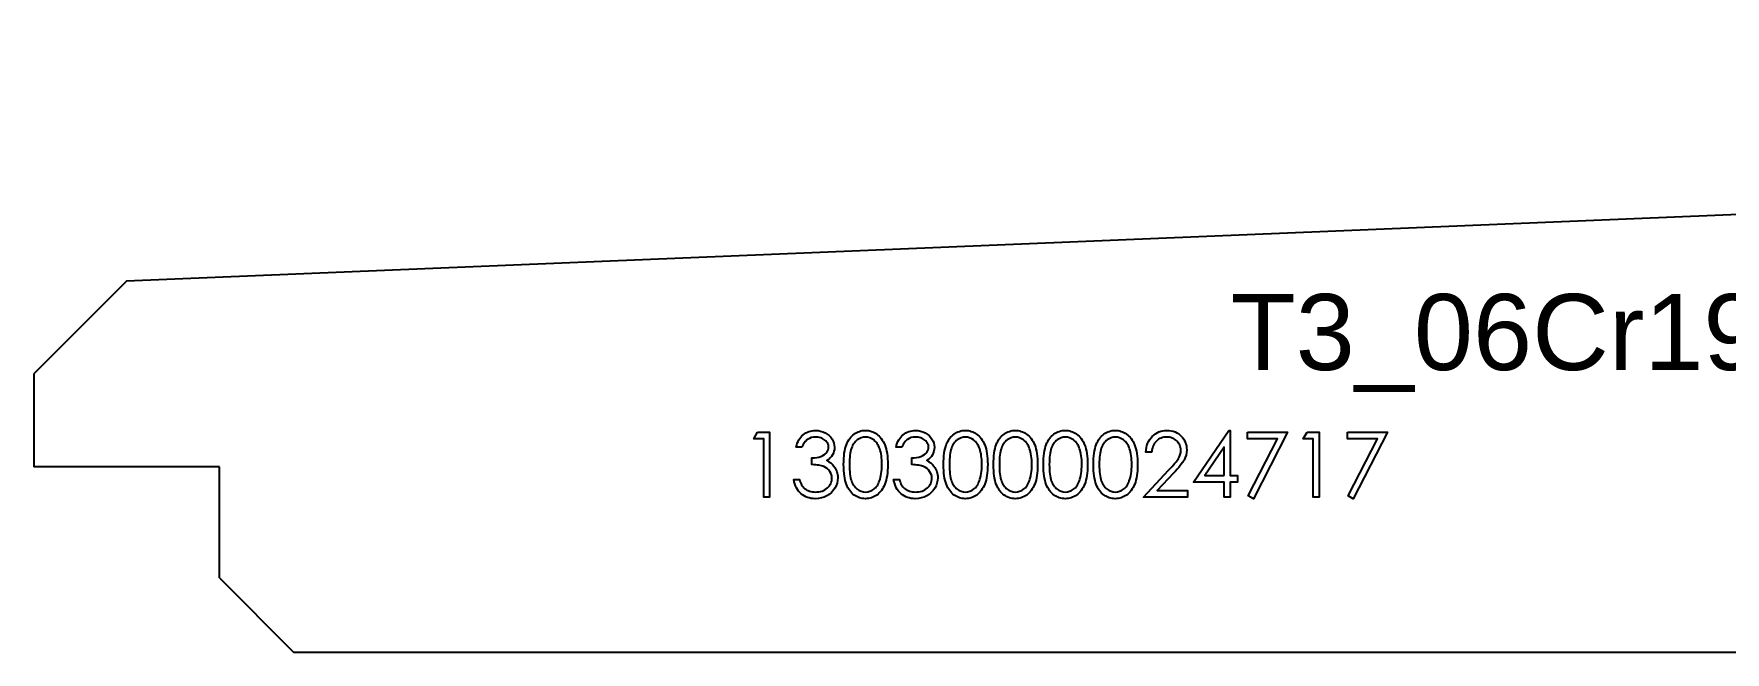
# Model space of a CAD drawing. Extents: x -16 to 22649, y -4599 to 814.
# Drawn here: x 7076.1 to 7167.2, y -1154.1 to -1120.8 of the extents above; entities that cross this region are included whole.
import ezdxf

# ---------------------------------------------------------------- set-up
doc = ezdxf.new("R2010")
doc.units = 0
doc.header["$MEASUREMENT"] = 0
doc.linetypes.add('CENTERX2', pattern=[20.32, 12.7, -2.54, 2.54, -2.54])
doc.layers.get('0').update_dxf_attribs({"linetype": 'CONTINUOUS'})
for name, color, linetype in [('1', 6, 'CENTERX2'), ('S1', 7, 'CONTINUOUS'), ('SLD-0', 7, 'CONTINUOUS')]:
    doc.layers.add(name, color=color, linetype=linetype)
doc.styles.get("Standard").update_dxf_attribs({"font": 'arial.ttf'})

# ---------------------------------------------------------------- blocks, each defined once
blk = doc.blocks.new('1303000024717_右加强板_1010060')
at = {"layer": '1', "color": 6, "linetype": 'CONTINUOUS', "flags": 128}
for points in [[(38.993, 11.865), (39.64, 11.865), (39.64, 11.865), (39.64, 8.365), (39.64, 8.365), (39.326, 8.365), (39.326, 8.365), (39.326, 11.506), (39.326, 11.506), (38.788, 11.506), (38.788, 11.506), (38.993, 11.865)], [(41.39, 11.057), (41.076, 11.057), (41.076, 11.057), (41.104, 11.162), (41.137, 11.26), (41.176, 11.353), (41.221, 11.439), (41.27, 11.519), (41.327, 11.593), (41.388, 11.661), (41.456, 11.722), (41.527, 11.776), (41.602, 11.823), (41.68, 11.863), (41.761, 11.896), (41.846, 11.922), (41.934, 11.94), (42.024, 11.951), (42.118, 11.955), (42.118, 11.955), (42.255, 11.947), (42.387, 11.923), (42.514, 11.884), (42.636, 11.829), (42.75, 11.761), (42.849, 11.682), (42.936, 11.591), (43.009, 11.49), (43.066, 11.382), (43.107, 11.272), (43.132, 11.16), (43.14, 11.045), (43.14, 11.045), (43.134, 10.934), (43.115, 10.83), (43.083, 10.731), (43.038, 10.638), (42.98, 10.551), (42.91, 10.47), (42.828, 10.395), (42.732, 10.325), (42.732, 10.325), (42.842, 10.268), (42.942, 10.2), (43.032, 10.119), (43.111, 10.026), (43.111, 10.026), (43.16, 9.956), (43.202, 9.883), (43.238, 9.809), (43.268, 9.732), (43.29, 9.653), (43.306, 9.573), (43.316, 9.489), (43.32, 9.405), (43.32, 9.405), (43.31, 9.258), (43.28, 9.115), (43.23, 8.975), (43.16, 8.839), (43.073, 8.712), (42.972, 8.6), (42.856, 8.504), (42.725, 8.422), (42.584, 8.358), (42.434, 8.312), (42.275, 8.284), (42.109, 8.275), (42.109, 8.275), (41.997, 8.279), (41.889, 8.291), (41.786, 8.312), (41.688, 8.341), (41.594, 8.377), (41.506, 8.422), (41.422, 8.476), (41.343, 8.537), (41.269, 8.607), (41.202, 8.684), (41.142, 8.769), (41.089, 8.861), (41.042, 8.961), (41.002, 9.069), (40.968, 9.184), (40.942, 9.307), (40.942, 9.307), (41.256, 9.307), (41.256, 9.307), (41.281, 9.226), (41.308, 9.151), (41.339, 9.082), (41.372, 9.019), (41.407, 8.961), (41.446, 8.91), (41.486, 8.863), (41.53, 8.823), (41.53, 8.823), (41.589, 8.779), (41.653, 8.741), (41.72, 8.708), (41.791, 8.682), (41.866, 8.661), (41.945, 8.646), (42.028, 8.637), (42.115, 8.634), (42.115, 8.634), (42.213, 8.638), (42.306, 8.648), (42.394, 8.665), (42.478, 8.689), (42.556, 8.72), (42.629, 8.759), (42.697, 8.804), (42.761, 8.856), (42.819, 8.912), (42.868, 8.971), (42.91, 9.032), (42.945, 9.096), (42.971, 9.162), (42.99, 9.231), (43.002, 9.301), (43.006, 9.374), (43.006, 9.374), (42.998, 9.472), (42.976, 9.566), (42.938, 9.658), (42.884, 9.745), (42.819, 9.827), (42.743, 9.897), (42.656, 9.957), (42.559, 10.006), (42.505, 10.027), (42.443, 10.046), (42.375, 10.062), (42.3, 10.077), (42.218, 10.09), (42.129, 10.1), (42.032, 10.108), (41.929, 10.115), (41.929, 10.115), (41.929, 10.474), (41.929, 10.474), (42.058, 10.479), (42.182, 10.495), (42.3, 10.52), (42.411, 10.556), (42.513, 10.601), (42.599, 10.65), (42.671, 10.706), (42.727, 10.767), (42.771, 10.833), (42.802, 10.901), (42.82, 10.972), (42.826, 11.047), (42.826, 11.047), (42.823, 11.101), (42.814, 11.155), (42.798, 11.205), (42.776, 11.255), (42.748, 11.302), (42.714, 11.347), (42.673, 11.391), (42.626, 11.432), (42.575, 11.471), (42.521, 11.504), (42.462, 11.532), (42.401, 11.555), (42.336, 11.572), (42.268, 11.585), (42.197, 11.593), (42.122, 11.596), (42.122, 11.596), (42.003, 11.588), (41.892, 11.565), (41.789, 11.527), (41.695, 11.473), (41.65, 11.439), (41.608, 11.401), (41.568, 11.357), (41.529, 11.307), (41.491, 11.253), (41.456, 11.193), (41.423, 11.128), (41.39, 11.057)], [(43.634, 10.113), (43.636, 10.282), (43.643, 10.44), (43.655, 10.589), (43.671, 10.728), (43.691, 10.857), (43.717, 10.976), (43.747, 11.086), (43.782, 11.185), (43.82, 11.277), (43.863, 11.363), (43.91, 11.443), (43.961, 11.518), (44.015, 11.587), (44.072, 11.65), (44.134, 11.707), (44.2, 11.759), (44.268, 11.804), (44.339, 11.844), (44.411, 11.878), (44.486, 11.905), (44.563, 11.927), (44.641, 11.943), (44.721, 11.952), (44.804, 11.955), (44.804, 11.955), (44.888, 11.952), (44.97, 11.943), (45.049, 11.927), (45.127, 11.905), (45.202, 11.878), (45.276, 11.844), (45.348, 11.804), (45.418, 11.758), (45.484, 11.706), (45.548, 11.647), (45.608, 11.583), (45.664, 11.513), (45.716, 11.436), (45.765, 11.353), (45.81, 11.264), (45.852, 11.169), (45.889, 11.066), (45.922, 10.955), (45.95, 10.836), (45.972, 10.709), (45.99, 10.573), (46.002, 10.427), (46.009, 10.275), (46.012, 10.113), (46.012, 10.113), (46.009, 9.953), (46.002, 9.801), (45.99, 9.656), (45.973, 9.521), (45.95, 9.394), (45.923, 9.276), (45.892, 9.165), (45.854, 9.063), (45.813, 8.968), (45.768, 8.88), (45.72, 8.797), (45.667, 8.72), (45.611, 8.649), (45.551, 8.585), (45.487, 8.526), (45.42, 8.473), (45.35, 8.427), (45.277, 8.387), (45.203, 8.353), (45.127, 8.325), (45.049, 8.303), (44.97, 8.288), (44.888, 8.278), (44.804, 8.275), (44.804, 8.275), (44.721, 8.278), (44.641, 8.287), (44.563, 8.302), (44.487, 8.323), (44.413, 8.35), (44.341, 8.384), (44.271, 8.423), (44.203, 8.468), (44.137, 8.519), (44.076, 8.576), (44.018, 8.639), (43.964, 8.708), (43.914, 8.783), (43.867, 8.863), (43.823, 8.95), (43.784, 9.043), (43.749, 9.143), (43.718, 9.253), (43.693, 9.373), (43.672, 9.502), (43.655, 9.64), (43.643, 9.789), (43.636, 9.947), (43.634, 10.113)], [(46.775, 11.057), (46.461, 11.057), (46.461, 11.057), (46.488, 11.162), (46.522, 11.26), (46.56, 11.353), (46.605, 11.439), (46.655, 11.519), (46.711, 11.593), (46.773, 11.661), (46.84, 11.722), (46.912, 11.776), (46.987, 11.823), (47.065, 11.863), (47.146, 11.896), (47.231, 11.922), (47.318, 11.94), (47.409, 11.951), (47.503, 11.955), (47.503, 11.955), (47.639, 11.947), (47.771, 11.923), (47.898, 11.884), (48.021, 11.829), (48.134, 11.761), (48.234, 11.682), (48.32, 11.591), (48.393, 11.49), (48.451, 11.382), (48.492, 11.272), (48.517, 11.16), (48.525, 11.045), (48.525, 11.045), (48.519, 10.934), (48.5, 10.83), (48.467, 10.731), (48.423, 10.638), (48.365, 10.551), (48.295, 10.47), (48.212, 10.395), (48.116, 10.325), (48.116, 10.325), (48.226, 10.268), (48.327, 10.2), (48.416, 10.119), (48.495, 10.026), (48.495, 10.026), (48.545, 9.956), (48.587, 9.883), (48.623, 9.809), (48.653, 9.732), (48.675, 9.653), (48.691, 9.573), (48.701, 9.489), (48.704, 9.405), (48.704, 9.405), (48.695, 9.258), (48.664, 9.115), (48.615, 8.975), (48.545, 8.839), (48.458, 8.712), (48.357, 8.6), (48.24, 8.504), (48.11, 8.422), (47.968, 8.358), (47.818, 8.312), (47.66, 8.284), (47.494, 8.275), (47.494, 8.275), (47.381, 8.279), (47.273, 8.291), (47.17, 8.312), (47.072, 8.341), (46.979, 8.377), (46.891, 8.422), (46.806, 8.476), (46.727, 8.537), (46.654, 8.607), (46.587, 8.684), (46.527, 8.769), (46.473, 8.861), (46.426, 8.961), (46.387, 9.069), (46.353, 9.184), (46.326, 9.307), (46.326, 9.307), (46.64, 9.307), (46.64, 9.307), (46.666, 9.226), (46.693, 9.151), (46.724, 9.082), (46.757, 9.019), (46.792, 8.961), (46.83, 8.91), (46.871, 8.863), (46.914, 8.823), (46.914, 8.823), (46.974, 8.779), (47.037, 8.741), (47.104, 8.708), (47.175, 8.682), (47.25, 8.661), (47.33, 8.646), (47.412, 8.637), (47.499, 8.634), (47.499, 8.634), (47.597, 8.638), (47.691, 8.648), (47.779, 8.665), (47.862, 8.689), (47.94, 8.72), (48.014, 8.759), (48.082, 8.804), (48.146, 8.856), (48.203, 8.912), (48.253, 8.971), (48.295, 9.032), (48.329, 9.096), (48.356, 9.162), (48.375, 9.231), (48.387, 9.301), (48.39, 9.374), (48.39, 9.374), (48.383, 9.472), (48.36, 9.566), (48.322, 9.658), (48.269, 9.745), (48.203, 9.827), (48.127, 9.897), (48.04, 9.957), (47.944, 10.006), (47.89, 10.027), (47.828, 10.046), (47.76, 10.062), (47.684, 10.077), (47.602, 10.09), (47.513, 10.1), (47.416, 10.108), (47.313, 10.115), (47.313, 10.115), (47.313, 10.474), (47.313, 10.474), (47.443, 10.479), (47.567, 10.495), (47.684, 10.52), (47.796, 10.556), (47.897, 10.601), (47.984, 10.65), (48.055, 10.706), (48.112, 10.767), (48.155, 10.833), (48.186, 10.901), (48.205, 10.972), (48.211, 11.047), (48.211, 11.047), (48.208, 11.101), (48.198, 11.155), (48.183, 11.205), (48.161, 11.255), (48.133, 11.302), (48.099, 11.347), (48.058, 11.391), (48.011, 11.432), (47.96, 11.471), (47.905, 11.504), (47.847, 11.532), (47.785, 11.555), (47.721, 11.572), (47.653, 11.585), (47.581, 11.593), (47.507, 11.596), (47.507, 11.596), (47.388, 11.588), (47.276, 11.565), (47.174, 11.527), (47.079, 11.473), (47.035, 11.439), (46.993, 11.401), (46.952, 11.357), (46.914, 11.307), (46.876, 11.253), (46.841, 11.193), (46.807, 11.128), (46.775, 11.057)], [(49.019, 10.113), (49.021, 10.282), (49.028, 10.44), (49.04, 10.589), (49.056, 10.728), (49.076, 10.857), (49.102, 10.976), (49.132, 11.086), (49.166, 11.185), (49.205, 11.277), (49.248, 11.363), (49.295, 11.443), (49.345, 11.518), (49.399, 11.587), (49.457, 11.65), (49.518, 11.707), (49.584, 11.759), (49.653, 11.804), (49.724, 11.844), (49.796, 11.878), (49.871, 11.905), (49.948, 11.927), (50.026, 11.943), (50.106, 11.952), (50.189, 11.955), (50.189, 11.955), (50.272, 11.952), (50.354, 11.943), (50.433, 11.927), (50.511, 11.905), (50.587, 11.878), (50.661, 11.844), (50.733, 11.804), (50.802, 11.758), (50.869, 11.706), (50.933, 11.647), (50.992, 11.583), (51.048, 11.513), (51.101, 11.436), (51.15, 11.353), (51.195, 11.264), (51.237, 11.169), (51.274, 11.066), (51.307, 10.955), (51.334, 10.836), (51.357, 10.709), (51.374, 10.573), (51.387, 10.427), (51.394, 10.275), (51.397, 10.113), (51.397, 10.113), (51.394, 9.953), (51.387, 9.801), (51.374, 9.656), (51.357, 9.521), (51.335, 9.394), (51.308, 9.276), (51.276, 9.165), (51.239, 9.063), (51.198, 8.968), (51.153, 8.88), (51.104, 8.797), (51.052, 8.72), (50.996, 8.649), (50.935, 8.585), (50.872, 8.526), (50.804, 8.473), (50.734, 8.427), (50.662, 8.387), (50.588, 8.353), (50.512, 8.325), (50.434, 8.303), (50.354, 8.288), (50.272, 8.278), (50.189, 8.275), (50.189, 8.275), (50.106, 8.278), (50.026, 8.287), (49.948, 8.302), (49.872, 8.323), (49.797, 8.35), (49.725, 8.384), (49.655, 8.423), (49.587, 8.468), (49.522, 8.519), (49.46, 8.576), (49.403, 8.639), (49.349, 8.708), (49.298, 8.783), (49.251, 8.863), (49.208, 8.95), (49.169, 9.043), (49.134, 9.143), (49.103, 9.253), (49.077, 9.373), (49.056, 9.502), (49.04, 9.64), (49.028, 9.789), (49.021, 9.947), (49.019, 10.113)], [(51.711, 10.113), (51.713, 10.282), (51.72, 10.44), (51.732, 10.589), (51.748, 10.728), (51.768, 10.857), (51.794, 10.976), (51.824, 11.086), (51.859, 11.185), (51.897, 11.277), (51.94, 11.363), (51.987, 11.443), (52.038, 11.518), (52.092, 11.587), (52.149, 11.65), (52.211, 11.707), (52.277, 11.759), (52.345, 11.804), (52.416, 11.844), (52.488, 11.878), (52.563, 11.905), (52.64, 11.927), (52.718, 11.943), (52.798, 11.952), (52.881, 11.955), (52.881, 11.955), (52.964, 11.952), (53.046, 11.943), (53.126, 11.927), (53.204, 11.905), (53.279, 11.878), (53.353, 11.844), (53.425, 11.804), (53.494, 11.758), (53.561, 11.706), (53.625, 11.647), (53.684, 11.583), (53.741, 11.513), (53.793, 11.436), (53.842, 11.353), (53.887, 11.264), (53.929, 11.169), (53.966, 11.066), (53.999, 10.955), (54.027, 10.836), (54.049, 10.709), (54.067, 10.573), (54.079, 10.427), (54.086, 10.275), (54.089, 10.113), (54.089, 10.113), (54.086, 9.953), (54.079, 9.801), (54.067, 9.656), (54.05, 9.521), (54.027, 9.394), (54, 9.276), (53.968, 9.165), (53.931, 9.063), (53.89, 8.968), (53.845, 8.88), (53.797, 8.797), (53.744, 8.72), (53.688, 8.649), (53.628, 8.585), (53.564, 8.526), (53.497, 8.473), (53.426, 8.427), (53.354, 8.387), (53.28, 8.353), (53.204, 8.325), (53.126, 8.303), (53.046, 8.288), (52.964, 8.278), (52.881, 8.275), (52.881, 8.275), (52.798, 8.278), (52.718, 8.287), (52.64, 8.302), (52.564, 8.323), (52.49, 8.35), (52.418, 8.384), (52.347, 8.423), (52.279, 8.468), (52.214, 8.519), (52.153, 8.576), (52.095, 8.639), (52.041, 8.708), (51.991, 8.783), (51.944, 8.863), (51.9, 8.95), (51.861, 9.043), (51.826, 9.143), (51.795, 9.253), (51.77, 9.373), (51.749, 9.502), (51.732, 9.64), (51.72, 9.789), (51.713, 9.947), (51.711, 10.113)], [(54.403, 10.113), (54.405, 10.282), (54.412, 10.44), (54.424, 10.589), (54.44, 10.728), (54.461, 10.857), (54.487, 10.976), (54.517, 11.086), (54.551, 11.185), (54.59, 11.277), (54.632, 11.363), (54.679, 11.443), (54.73, 11.518), (54.784, 11.587), (54.841, 11.65), (54.903, 11.707), (54.969, 11.759), (55.038, 11.804), (55.108, 11.844), (55.181, 11.878), (55.256, 11.905), (55.332, 11.927), (55.411, 11.943), (55.491, 11.952), (55.573, 11.955), (55.573, 11.955), (55.657, 11.952), (55.739, 11.943), (55.818, 11.927), (55.896, 11.905), (55.972, 11.878), (56.045, 11.844), (56.117, 11.804), (56.187, 11.758), (56.253, 11.706), (56.317, 11.647), (56.377, 11.583), (56.433, 11.513), (56.485, 11.436), (56.535, 11.353), (56.579, 11.264), (56.621, 11.169), (56.659, 11.066), (56.692, 10.955), (56.719, 10.836), (56.741, 10.709), (56.759, 10.573), (56.772, 10.427), (56.779, 10.275), (56.781, 10.113), (56.781, 10.113), (56.779, 9.953), (56.772, 9.801), (56.759, 9.656), (56.742, 9.521), (56.72, 9.394), (56.692, 9.276), (56.661, 9.165), (56.624, 9.063), (56.582, 8.968), (56.537, 8.88), (56.489, 8.797), (56.436, 8.72), (56.38, 8.649), (56.32, 8.585), (56.256, 8.526), (56.189, 8.473), (56.119, 8.427), (56.047, 8.387), (55.972, 8.353), (55.897, 8.325), (55.819, 8.303), (55.739, 8.288), (55.657, 8.278), (55.573, 8.275), (55.573, 8.275), (55.491, 8.278), (55.411, 8.287), (55.332, 8.302), (55.256, 8.323), (55.182, 8.35), (55.11, 8.384), (55.04, 8.423), (54.972, 8.468), (54.907, 8.519), (54.845, 8.576), (54.787, 8.639), (54.733, 8.708), (54.683, 8.783), (54.636, 8.863), (54.592, 8.95), (54.553, 9.043), (54.518, 9.143), (54.487, 9.253), (54.462, 9.373), (54.441, 9.502), (54.424, 9.64), (54.412, 9.789), (54.405, 9.947), (54.403, 10.113)], [(57.095, 10.113), (57.098, 10.282), (57.105, 10.44), (57.116, 10.589), (57.133, 10.728), (57.153, 10.857), (57.179, 10.976), (57.209, 11.086), (57.243, 11.185), (57.282, 11.277), (57.325, 11.363), (57.372, 11.443), (57.422, 11.518), (57.476, 11.587), (57.534, 11.65), (57.595, 11.707), (57.661, 11.759), (57.73, 11.804), (57.801, 11.844), (57.873, 11.878), (57.948, 11.905), (58.024, 11.927), (58.103, 11.943), (58.183, 11.952), (58.266, 11.955), (58.266, 11.955), (58.349, 11.952), (58.431, 11.943), (58.51, 11.927), (58.588, 11.905), (58.664, 11.878), (58.737, 11.844), (58.81, 11.804), (58.879, 11.758), (58.946, 11.706), (59.01, 11.647), (59.069, 11.583), (59.125, 11.513), (59.178, 11.436), (59.227, 11.353), (59.272, 11.264), (59.314, 11.169), (59.351, 11.066), (59.384, 10.955), (59.411, 10.836), (59.434, 10.709), (59.451, 10.573), (59.464, 10.427), (59.471, 10.275), (59.474, 10.113), (59.474, 10.113), (59.471, 9.953), (59.464, 9.801), (59.451, 9.656), (59.434, 9.521), (59.412, 9.394), (59.385, 9.276), (59.353, 9.165), (59.316, 9.063), (59.275, 8.968), (59.23, 8.88), (59.181, 8.797), (59.129, 8.72), (59.073, 8.649), (59.012, 8.585), (58.949, 8.526), (58.881, 8.473), (58.811, 8.427), (58.739, 8.387), (58.665, 8.353), (58.589, 8.325), (58.511, 8.303), (58.431, 8.288), (58.349, 8.278), (58.266, 8.275), (58.266, 8.275), (58.183, 8.278), (58.103, 8.287), (58.024, 8.302), (57.949, 8.323), (57.874, 8.35), (57.802, 8.384), (57.732, 8.423), (57.664, 8.468), (57.599, 8.519), (57.537, 8.576), (57.48, 8.639), (57.426, 8.708), (57.375, 8.783), (57.328, 8.863), (57.285, 8.95), (57.245, 9.043), (57.21, 9.143), (57.18, 9.253), (57.154, 9.373), (57.133, 9.502), (57.116, 9.64), (57.105, 9.789), (57.098, 9.947), (57.095, 10.113)], [(60.236, 10.788), (59.922, 10.788), (59.922, 10.788), (59.931, 10.913), (59.949, 11.032), (59.976, 11.145), (60.014, 11.253), (60.061, 11.354), (60.118, 11.451), (60.185, 11.542), (60.261, 11.626), (60.344, 11.704), (60.433, 11.77), (60.527, 11.826), (60.624, 11.872), (60.727, 11.908), (60.835, 11.934), (60.947, 11.95), (61.064, 11.955), (61.064, 11.955), (61.179, 11.95), (61.289, 11.935), (61.393, 11.911), (61.491, 11.877), (61.584, 11.833), (61.671, 11.78), (61.753, 11.718), (61.829, 11.645), (61.897, 11.565), (61.956, 11.483), (62.007, 11.396), (62.048, 11.307), (62.08, 11.214), (62.103, 11.117), (62.116, 11.018), (62.121, 10.914), (62.121, 10.914), (62.112, 10.768), (62.085, 10.627), (62.04, 10.491), (61.976, 10.359), (61.935, 10.292), (61.886, 10.219), (61.829, 10.139), (61.763, 10.055), (61.688, 9.964), (61.605, 9.868), (61.513, 9.766), (61.413, 9.658), (61.413, 9.658), (60.537, 8.724), (60.537, 8.724), (62.166, 8.724), (62.166, 8.724), (62.166, 8.365), (62.166, 8.365), (59.788, 8.365), (59.788, 8.365), (61.145, 9.813), (61.145, 9.813), (61.244, 9.917), (61.334, 10.014), (61.414, 10.104), (61.486, 10.186), (61.548, 10.263), (61.602, 10.331), (61.646, 10.394), (61.682, 10.449), (61.737, 10.554), (61.776, 10.662), (61.799, 10.772), (61.807, 10.886), (61.807, 10.886), (61.803, 10.958), (61.793, 11.026), (61.776, 11.092), (61.752, 11.156), (61.721, 11.218), (61.683, 11.276), (61.639, 11.332), (61.587, 11.386), (61.53, 11.435), (61.47, 11.478), (61.408, 11.514), (61.342, 11.543), (61.273, 11.566), (61.201, 11.582), (61.126, 11.592), (61.048, 11.596), (61.048, 11.596), (60.966, 11.592), (60.887, 11.582), (60.812, 11.565), (60.741, 11.542), (60.673, 11.513), (60.608, 11.476), (60.547, 11.433), (60.49, 11.383), (60.437, 11.328), (60.391, 11.267), (60.35, 11.2), (60.315, 11.129), (60.286, 11.051), (60.264, 10.969), (60.247, 10.881), (60.236, 10.788)], [(64.391, 11.955), (64.454, 11.955), (64.454, 11.955), (64.454, 9.531), (64.454, 9.531), (64.858, 9.531), (64.858, 9.531), (64.858, 9.172), (64.858, 9.172), (64.454, 9.172), (64.454, 9.172), (64.454, 8.365), (64.454, 8.365), (64.14, 8.365), (64.14, 8.365), (64.14, 9.172), (64.14, 9.172), (62.48, 9.172), (62.48, 9.172), (64.391, 11.955)], [(65.397, 11.865), (67.551, 11.865), (67.551, 11.865), (65.711, 8.275), (65.711, 8.275), (65.44, 8.424), (65.44, 8.424), (67.019, 11.506), (67.019, 11.506), (65.397, 11.506), (65.397, 11.506), (65.397, 11.865)], [(68.609, 11.865), (69.256, 11.865), (69.256, 11.865), (69.256, 8.365), (69.256, 8.365), (68.942, 8.365), (68.942, 8.365), (68.942, 11.506), (68.942, 11.506), (68.403, 11.506), (68.403, 11.506), (68.609, 11.865)], [(70.781, 11.865), (72.935, 11.865), (72.935, 11.865), (71.095, 8.275), (71.095, 8.275), (70.824, 8.424), (70.824, 8.424), (72.404, 11.506), (72.404, 11.506), (70.781, 11.506), (70.781, 11.506), (70.781, 11.865)], [(43.948, 10.115), (43.949, 9.975), (43.955, 9.843), (43.963, 9.719), (43.975, 9.606), (43.99, 9.501), (44.008, 9.404), (44.03, 9.316), (44.055, 9.238), (44.084, 9.165), (44.116, 9.098), (44.15, 9.035), (44.188, 8.977), (44.229, 8.923), (44.273, 8.873), (44.321, 8.828), (44.371, 8.788), (44.478, 8.72), (44.587, 8.673), (44.7, 8.644), (44.815, 8.634), (44.815, 8.634), (44.93, 8.643), (45.042, 8.672), (45.15, 8.718), (45.255, 8.784), (45.305, 8.824), (45.351, 8.868), (45.394, 8.918), (45.435, 8.972), (45.472, 9.03), (45.507, 9.094), (45.537, 9.162), (45.566, 9.235), (45.566, 9.235), (45.596, 9.329), (45.624, 9.427), (45.646, 9.53), (45.665, 9.637), (45.679, 9.749), (45.69, 9.867), (45.696, 9.989), (45.698, 10.115), (45.698, 10.115), (45.696, 10.241), (45.691, 10.362), (45.681, 10.476), (45.669, 10.585), (45.652, 10.688), (45.632, 10.784), (45.608, 10.875), (45.58, 10.961), (45.549, 11.041), (45.516, 11.115), (45.479, 11.183), (45.44, 11.246), (45.398, 11.304), (45.352, 11.356), (45.305, 11.402), (45.254, 11.443), (45.148, 11.509), (45.04, 11.558), (44.929, 11.586), (44.815, 11.596), (44.815, 11.596), (44.699, 11.586), (44.586, 11.558), (44.477, 11.509), (44.371, 11.443), (44.321, 11.403), (44.274, 11.358), (44.23, 11.308), (44.189, 11.254), (44.151, 11.196), (44.116, 11.133), (44.085, 11.065), (44.056, 10.993), (44.031, 10.915), (44.009, 10.827), (43.99, 10.731), (43.975, 10.625), (43.963, 10.511), (43.955, 10.388), (43.949, 10.256), (43.948, 10.115)], [(49.333, 10.115), (49.334, 9.975), (49.34, 9.843), (49.348, 9.719), (49.359, 9.606), (49.375, 9.501), (49.393, 9.404), (49.415, 9.316), (49.44, 9.238), (49.469, 9.165), (49.5, 9.098), (49.535, 9.035), (49.572, 8.977), (49.614, 8.923), (49.658, 8.873), (49.706, 8.828), (49.756, 8.788), (49.863, 8.72), (49.972, 8.673), (50.084, 8.644), (50.199, 8.634), (50.199, 8.634), (50.315, 8.643), (50.427, 8.672), (50.535, 8.718), (50.64, 8.784), (50.689, 8.824), (50.736, 8.868), (50.779, 8.918), (50.82, 8.972), (50.857, 9.03), (50.891, 9.094), (50.922, 9.162), (50.95, 9.235), (50.95, 9.235), (50.981, 9.329), (51.008, 9.427), (51.031, 9.53), (51.05, 9.637), (51.064, 9.749), (51.074, 9.867), (51.081, 9.989), (51.083, 10.115), (51.083, 10.115), (51.081, 10.241), (51.076, 10.362), (51.066, 10.476), (51.053, 10.585), (51.036, 10.688), (51.017, 10.784), (50.992, 10.875), (50.965, 10.961), (50.934, 11.041), (50.9, 11.115), (50.864, 11.183), (50.825, 11.246), (50.783, 11.304), (50.737, 11.356), (50.689, 11.402), (50.639, 11.443), (50.533, 11.509), (50.425, 11.558), (50.313, 11.586), (50.199, 11.596), (50.199, 11.596), (50.084, 11.586), (49.971, 11.558), (49.862, 11.509), (49.756, 11.443), (49.706, 11.403), (49.659, 11.358), (49.614, 11.308), (49.574, 11.254), (49.536, 11.196), (49.501, 11.133), (49.469, 11.065), (49.441, 10.993), (49.415, 10.915), (49.394, 10.827), (49.375, 10.731), (49.36, 10.625), (49.348, 10.511), (49.34, 10.388), (49.334, 10.256), (49.333, 10.115)], [(52.025, 10.115), (52.026, 9.975), (52.032, 9.843), (52.04, 9.719), (52.052, 9.606), (52.067, 9.501), (52.085, 9.404), (52.107, 9.316), (52.132, 9.238), (52.161, 9.165), (52.193, 9.098), (52.227, 9.035), (52.265, 8.977), (52.306, 8.923), (52.35, 8.873), (52.398, 8.828), (52.448, 8.788), (52.555, 8.72), (52.664, 8.673), (52.777, 8.644), (52.892, 8.634), (52.892, 8.634), (53.007, 8.643), (53.119, 8.672), (53.227, 8.718), (53.332, 8.784), (53.382, 8.824), (53.428, 8.868), (53.471, 8.918), (53.512, 8.972), (53.549, 9.03), (53.584, 9.094), (53.614, 9.162), (53.642, 9.235), (53.642, 9.235), (53.673, 9.329), (53.701, 9.427), (53.723, 9.53), (53.742, 9.637), (53.756, 9.749), (53.767, 9.867), (53.773, 9.989), (53.775, 10.115), (53.775, 10.115), (53.773, 10.241), (53.768, 10.362), (53.758, 10.476), (53.745, 10.585), (53.729, 10.688), (53.709, 10.784), (53.684, 10.875), (53.657, 10.961), (53.626, 11.041), (53.593, 11.115), (53.556, 11.183), (53.517, 11.246), (53.475, 11.304), (53.429, 11.356), (53.382, 11.402), (53.331, 11.443), (53.225, 11.509), (53.117, 11.558), (53.006, 11.586), (52.892, 11.596), (52.892, 11.596), (52.776, 11.586), (52.663, 11.558), (52.554, 11.509), (52.448, 11.443), (52.398, 11.403), (52.351, 11.358), (52.307, 11.308), (52.266, 11.254), (52.228, 11.196), (52.193, 11.133), (52.162, 11.065), (52.133, 10.993), (52.108, 10.915), (52.086, 10.827), (52.067, 10.731), (52.052, 10.625), (52.04, 10.511), (52.032, 10.388), (52.026, 10.256), (52.025, 10.115)], [(54.717, 10.115), (54.719, 9.975), (54.724, 9.843), (54.733, 9.719), (54.744, 9.606), (54.759, 9.501), (54.778, 9.404), (54.799, 9.316), (54.825, 9.238), (54.853, 9.165), (54.885, 9.098), (54.919, 9.035), (54.957, 8.977), (54.998, 8.923), (55.043, 8.873), (55.09, 8.828), (55.141, 8.788), (55.247, 8.72), (55.357, 8.673), (55.469, 8.644), (55.584, 8.634), (55.584, 8.634), (55.7, 8.643), (55.812, 8.672), (55.92, 8.718), (56.024, 8.784), (56.074, 8.824), (56.12, 8.868), (56.164, 8.918), (56.204, 8.972), (56.241, 9.03), (56.276, 9.094), (56.307, 9.162), (56.335, 9.235), (56.335, 9.235), (56.366, 9.329), (56.393, 9.427), (56.415, 9.53), (56.434, 9.637), (56.448, 9.749), (56.459, 9.867), (56.465, 9.989), (56.467, 10.115), (56.467, 10.115), (56.465, 10.241), (56.46, 10.362), (56.45, 10.476), (56.438, 10.585), (56.421, 10.688), (56.401, 10.784), (56.377, 10.875), (56.349, 10.961), (56.319, 11.041), (56.285, 11.115), (56.248, 11.183), (56.209, 11.246), (56.167, 11.304), (56.122, 11.356), (56.074, 11.402), (56.023, 11.443), (55.918, 11.509), (55.81, 11.558), (55.698, 11.586), (55.584, 11.596), (55.584, 11.596), (55.468, 11.586), (55.355, 11.558), (55.247, 11.509), (55.141, 11.443), (55.09, 11.403), (55.043, 11.358), (54.999, 11.308), (54.958, 11.254), (54.921, 11.196), (54.886, 11.133), (54.854, 11.065), (54.825, 10.993), (54.8, 10.915), (54.778, 10.827), (54.759, 10.731), (54.745, 10.625), (54.733, 10.511), (54.724, 10.388), (54.719, 10.256), (54.717, 10.115)], [(57.41, 10.115), (57.411, 9.975), (57.417, 9.843), (57.425, 9.719), (57.436, 9.606), (57.452, 9.501), (57.47, 9.404), (57.492, 9.316), (57.517, 9.238), (57.546, 9.165), (57.577, 9.098), (57.611, 9.035), (57.649, 8.977), (57.691, 8.923), (57.735, 8.873), (57.783, 8.828), (57.833, 8.788), (57.94, 8.72), (58.049, 8.673), (58.161, 8.644), (58.276, 8.634), (58.276, 8.634), (58.392, 8.643), (58.504, 8.672), (58.612, 8.718), (58.716, 8.784), (58.766, 8.824), (58.812, 8.868), (58.856, 8.918), (58.897, 8.972), (58.934, 9.03), (58.968, 9.094), (58.999, 9.162), (59.027, 9.235), (59.027, 9.235), (59.058, 9.329), (59.085, 9.427), (59.108, 9.53), (59.127, 9.637), (59.141, 9.749), (59.151, 9.867), (59.157, 9.989), (59.16, 10.115), (59.16, 10.115), (59.157, 10.241), (59.153, 10.362), (59.143, 10.476), (59.13, 10.585), (59.113, 10.688), (59.094, 10.784), (59.069, 10.875), (59.042, 10.961), (59.011, 11.041), (58.977, 11.115), (58.941, 11.183), (58.902, 11.246), (58.859, 11.304), (58.814, 11.356), (58.766, 11.402), (58.716, 11.443), (58.61, 11.509), (58.502, 11.558), (58.39, 11.586), (58.276, 11.596), (58.276, 11.596), (58.16, 11.586), (58.048, 11.558), (57.939, 11.509), (57.833, 11.443), (57.783, 11.403), (57.736, 11.358), (57.691, 11.308), (57.651, 11.254), (57.613, 11.196), (57.578, 11.133), (57.546, 11.065), (57.518, 10.993), (57.492, 10.915), (57.471, 10.827), (57.452, 10.731), (57.437, 10.625), (57.425, 10.511), (57.417, 10.388), (57.411, 10.256), (57.41, 10.115)], [(64.14, 9.531), (64.14, 11.051), (64.14, 11.051), (63.097, 9.531), (63.097, 9.531), (64.14, 9.531)]]:
    blk.add_lwpolyline(points, dxfattribs=at)
at = {"layer": 'SLD-0', "linetype": 'CONTINUOUS'}
for p, q in [((326.603, 33.334), (5, 20)), ((5, 20), (0, 15)), ((0, 15), (0, 10)), ((10, 10), (0, 10)), ((10, 4), (10, 10)), ((10, 4), (14, 0)), ((14, 0), (326.6, 0))]:
    blk.add_line(p, q, dxfattribs=at)
at = {"layer": 'S1', "color": 3, "insert": (165.3, 16.667), "char_height": 4.1, "attachment_point": 5}
blk.add_mtext('T3_06Cr19Ni10_GB_T3280__1303000024717 {\\fSimSun|b0|i0|c134|p2;右加强板 }101006003353  {\\fSimSun|b0|i0|c134|p2;共}1{\\fSimSun|b0|i0|c134|p2;件}', dxfattribs=at)

msp = doc.modelspace()

# ---------------------------------------------------------------- block references
msp.add_blockref('1303000024717_右加强板_1010060', (7076.08442, -1154.10978))

doc.saveas('drawing.dxf')
